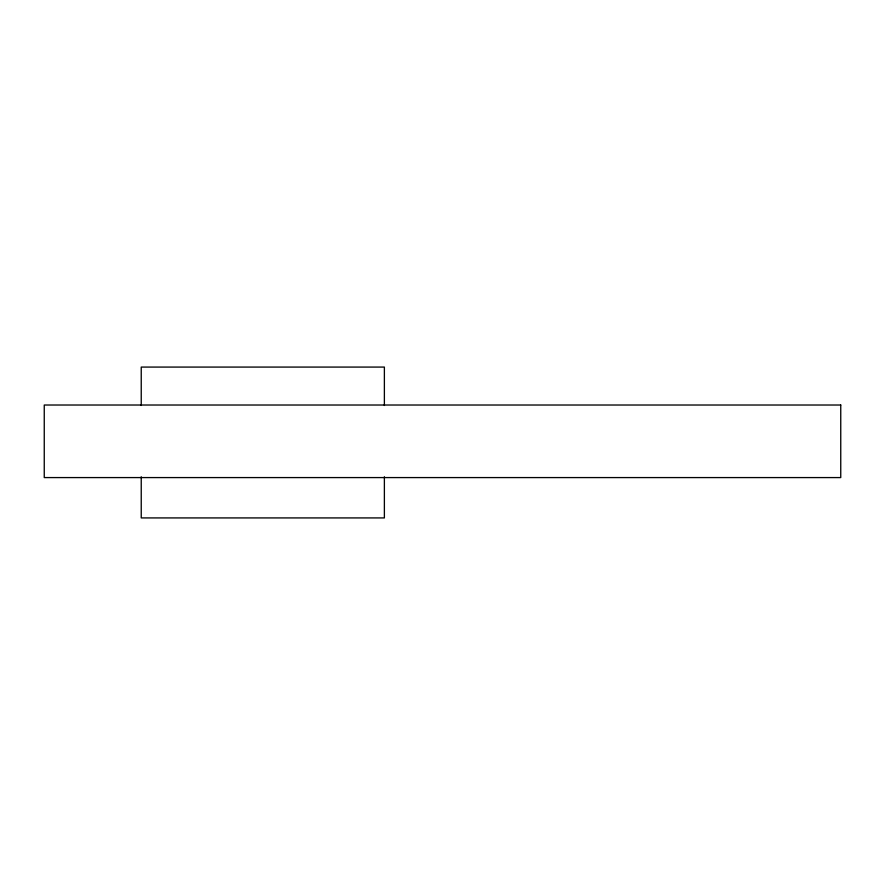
<?xml version="1.0" encoding="UTF-8"?>
<svg xmlns="http://www.w3.org/2000/svg" width="885" height="885" viewBox="0 0 885 885"><rect width="100%" height="100%" fill="white"/><g stroke="black" fill="none" stroke-linecap="round" stroke-linejoin="round"><path stroke-width="1.33" d="M384.378 405.474L384.378 367.076L141.235 367.076L141.235 405.474M384.378 476.783L384.378 517.924L141.235 517.924L141.235 476.783M840.75 405.02L44.25 405.02L44.25 477.579L840.75 477.579L840.75 405.02"/></g></svg>
